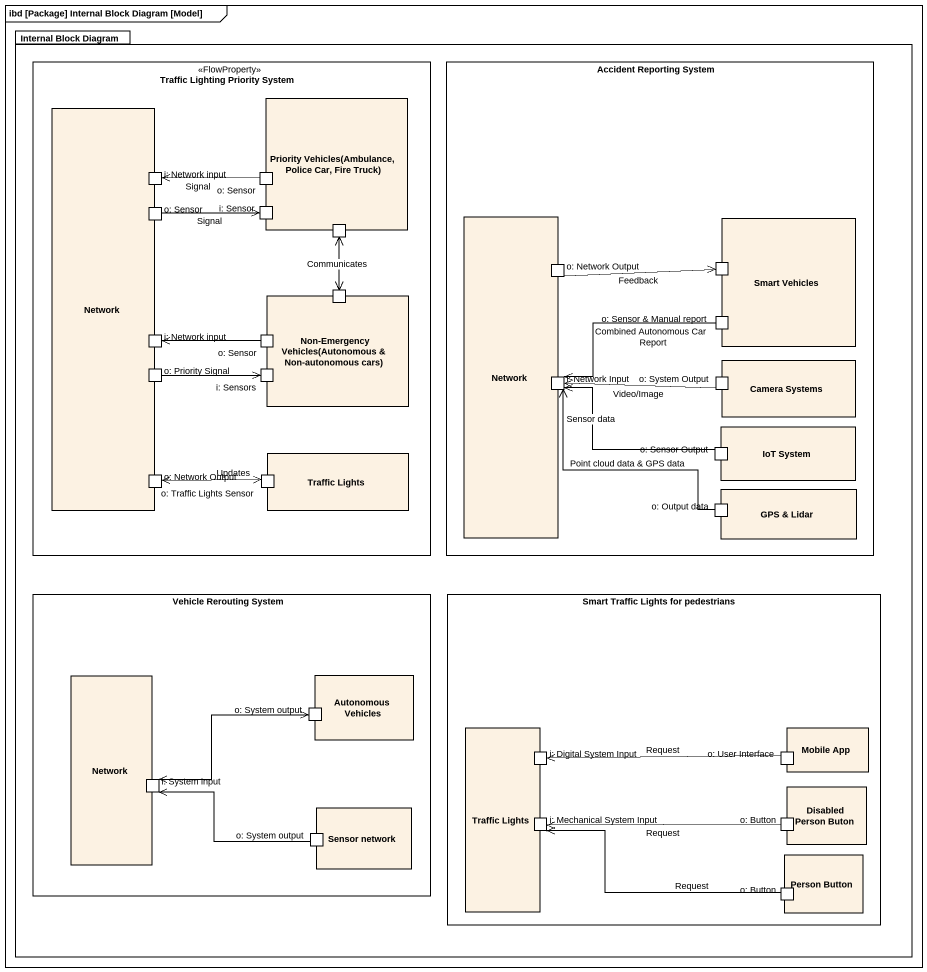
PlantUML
@startuml
mainframe ibd [Package] Internal Block Diagram [Model]
package "Internal Block Diagram" as Internal_Block_Diagram {
  rectangle "Traffic Lighting Priority System" as Traffic_Lighting_Priority <<FlowProperty>> {
    rectangle "Network" as Network_ {
      port "i: Network input" as i_Network_input
      port "o: Sensor" as o_Sensor_2
      port "i: Network input" as i_Network_input_2
      port "o: Priority Signal" as o_Priority_Signal
      port "o: Network Output" as o_Network_Output_2
    }
    rectangle "Priority Vehicles(Ambulance, Police Car, Fire Truck)" as Priority_Vehicles_Ambulance {
      port "o: Sensor" as o_Sensor
      port "i: Sensor" as i_Sensor
      port " " as port1
    }
    rectangle "Non-Emergency Vehicles(Autonomous & Non-autonomous cars)" as Non_Emergency_Vehicles {
      port " " as port3
      port "o: Sensor" as o_Sensor_3
      port "i: Sensors" as i_Sensors
    }
    rectangle "Traffic Lights" as Traffic_Lights {
      port "o: Traffic Lights Sensor" as o_Traffic_Lights_Sensor
    }
  }
  rectangle "Accident Reporting System" as Accident_Reporting_System {
    rectangle "Network" as Network__2 {
      port "o: Network Output" as o_Network_Output
      port "i: Network Input" as i_Network_Input
    }
    rectangle "Smart Vehicles" as Smart_Vehicles {
      port " " as port2
      port "o: Sensor & Manual report" as o_Sensor_Manual_report
    }
    rectangle "Camera Systems" as Camera_Systems {
      port "o: System Output" as o_System_Output
    }
    rectangle "IoT System" as IoT_System {
      port "o: Sensor Output" as o_Sensor_Output
    }
    rectangle "GPS & Lidar" as GPS_Lidar {
      port "o: Output data" as o_Output_data
    }
  }
  rectangle "Vehicle Rerouting System" as Vehicle_Rerouting_System {
    rectangle "Network" as Network__3 {
      port "i: System input" as i_System_input
    }
    rectangle "Autonomous Vehicles" as Autonomous_Vehicles {
      port "o: System output" as o_System_output
    }
    rectangle "Sensor network" as Sensor_network {
      port "o: System output" as o_System_output_2
    }
  }
  rectangle "Smart Traffic Lights for pedestrians" as Smart_Traffic_Lights_for {
    rectangle "Traffic Lights" as Traffic_Lights_2 {
      port "i: Digital System Input" as i_Digital_System_Input
      port "i: Mechanical System Input" as i_Mechanical_System_Input
    }
    rectangle "Mobile App" as Mobile_App {
      port "o: User Interface" as o_User_Interface
    }
    rectangle "Disabled Person Buton" as Disabled_Person_Buton {
      port "o: Button" as o_Button
    }
    rectangle "Person Button" as Person_Button {
      port "o: Button" as o_Button_2
    }
  }
}
o_Sensor -left-> i_Network_input : Signal
o_Sensor_2 -right-> i_Sensor : Signal
o_Network_Output -right-> port2 : Feedback
port3 <-up-> port1 : Communicates
o_Sensor_3 -left-> i_Network_input_2
o_Sensor_Manual_report -left-> i_Network_Input : Combined Autonomous Car Report
o_Priority_Signal -right-> i_Sensors
o_System_Output -left-> i_Network_Input : Video/Image
o_Sensor_Output -left-> i_Network_Input : Sensor data
o_Network_Output_2 <-right-> o_Traffic_Lights_Sensor : Updates
o_Output_data -up-> i_Network_Input : Point cloud data & GPS data
o_User_Interface -left-> i_Digital_System_Input : Request
i_System_input <-right-> o_System_output
Sensor_network -left-> i_System_input
o_Button -left-> i_Mechanical_System_Input : Request
o_Button_2 -left-> i_Mechanical_System_Input : Request
@enduml
